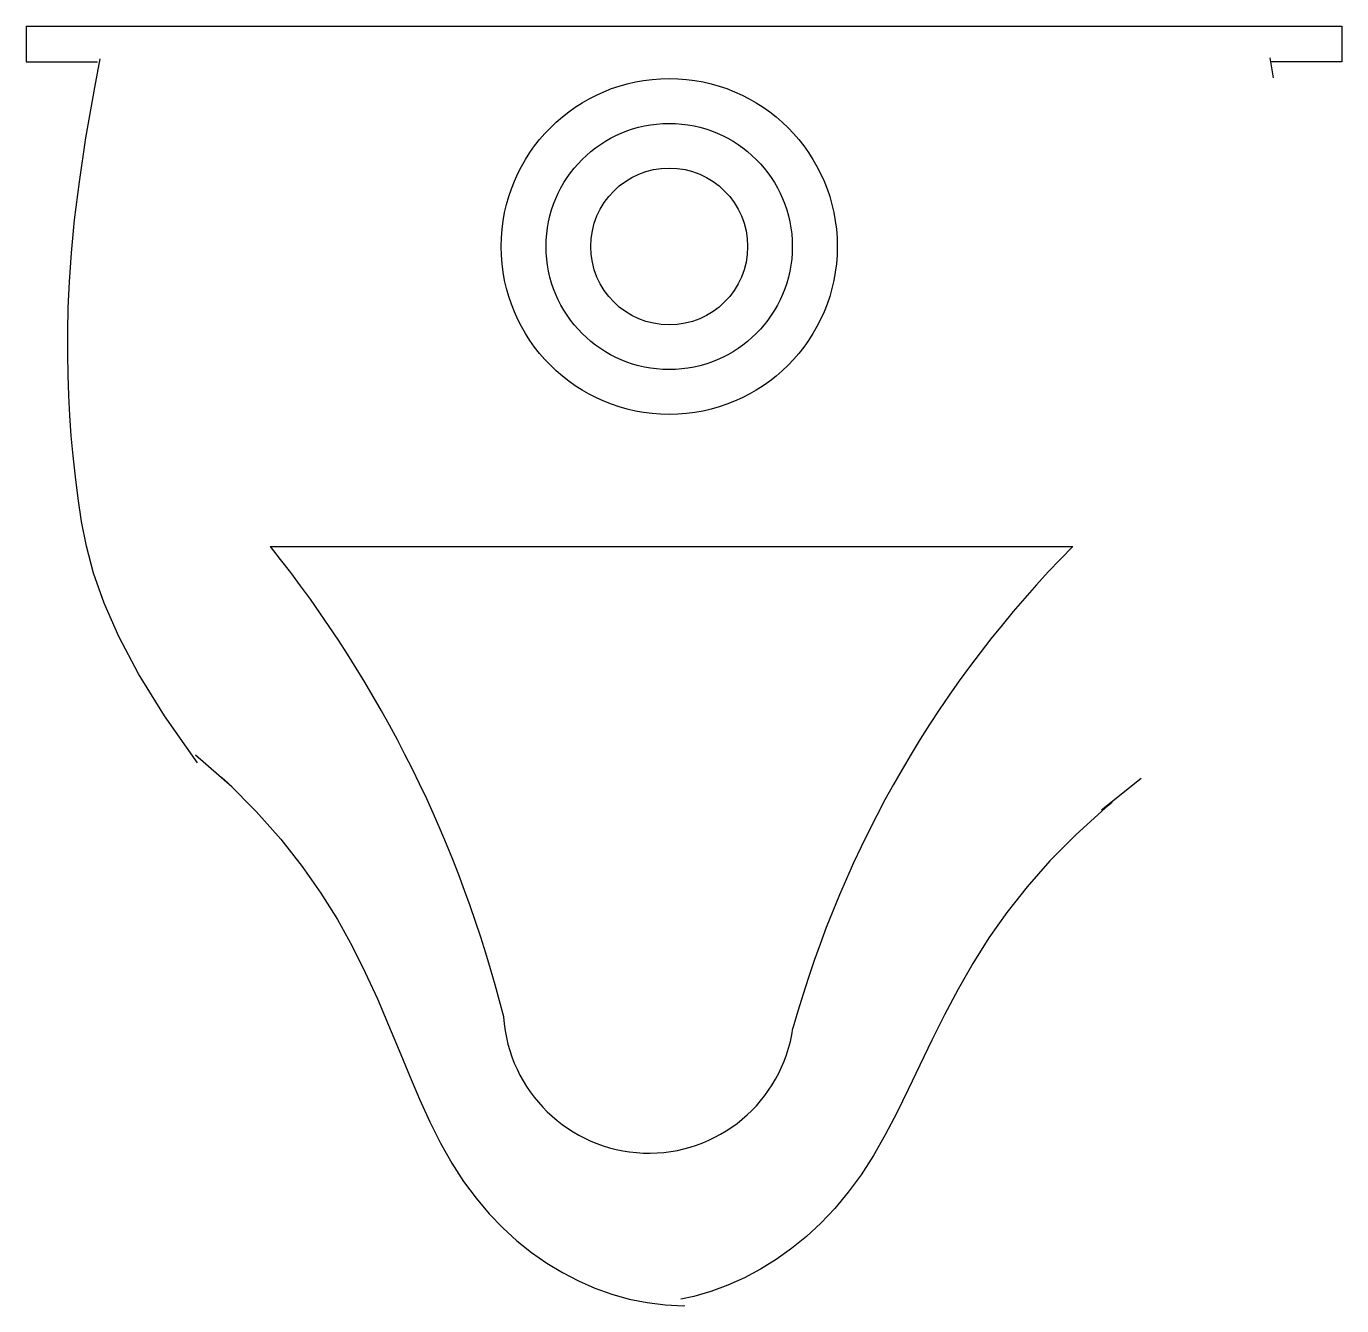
# Model space of a CAD drawing. Header units: metres. Extents: x 44767 to 45292, y -138869 to -138358.
import ezdxf

# ---------------------------------------------------------------- set-up
doc = ezdxf.new("R2010")
doc.units = ezdxf.units.M
doc.layers.add('WINDOW', color=1, linetype='Continuous')

# ---------------------------------------------------------------- blocks, each defined once
blk = doc.blocks.new('M_E14')
blk.add_line((-116.36, -146.29), (109.36, -146.29))
for points in [[(-185, 0), (-185, -10), (-165, -10)], [(-185, 0), (185, 0), (185, -10), (165, -10)], [(-136.84, -207.12), (-146.12, -193.93), (-153.42, -182.16), (-159, -171.66), (-163.13, -162.28), (-166.07, -153.86), (-168.08, -146.24), (-169.43, -139.28), (-170.39, -132.82), (-171.17, -126.71), (-171.82, -120.84), (-172.36, -115.14), (-172.77, -109.51), (-173.07, -103.86), (-173.26, -98.09), (-173.34, -92.13), (-173.32, -85.87), (-173.2, -79.2), (-172.89, -71.9), (-172.32, -63.72), (-171.41, -54.41), (-170.07, -43.71), (-168.21, -31.39), (-165.76, -17.18), (-164.22, -9.13)], [(165.82, -14.46), (164.89, -8.91)], [(-137.39, -204.91), (-127.15, -213.8)], [(-129.96, -211.28), (-128.21, -212.88), (-120.33, -220.88), (-113.44, -228.67), (-107.42, -236.3), (-102.15, -243.82), (-97.51, -251.27), (-93.38, -258.71), (-89.65, -266.16), (-86.25, -273.58), (-83.09, -280.91), (-80.1, -288.09), (-77.22, -295.07), (-74.37, -301.79), (-71.49, -308.17), (-68.49, -314.18), (-65.33, -319.75), (-61.99, -324.9), (-58.48, -329.65), (-54.8, -334), (-50.98, -337.98), (-47, -341.61), (-42.87, -344.9), (-38.61, -347.87), (-34.22, -350.54), (-29.7, -352.9), (-25.05, -354.93), (-20.28, -356.63), (-15.4, -357.98), (-10.4, -358.97), (-5.29, -359.6), (-0.08, -359.85), (0.28, -359.84)], [(128.63, -211.61), (117.47, -220.5)], [(120.42, -218.33), (118.59, -219.83), (110.26, -227.37), (102.94, -234.76), (96.5, -242.04), (90.82, -249.25), (85.77, -256.43), (81.23, -263.63), (77.09, -270.85), (73.27, -278.07), (69.7, -285.21), (66.32, -292.22), (63.05, -299.02), (59.83, -305.57), (56.59, -311.78), (53.26, -317.61), (49.79, -323), (46.16, -327.95), (42.39, -332.49), (38.48, -336.63), (34.43, -340.39), (30.25, -343.79), (25.95, -346.84), (21.53, -349.57), (16.99, -351.98), (12.35, -354.08), (7.59, -355.85), (2.74, -357.28), (-0.86, -358.06)]]:
    blk.add_lwpolyline(points)
for radius in [47.26, 34.63, 22.06]:
    blk.add_circle((-4.16, -61.93), radius)
for centre, radius, start, end in [((-386.52, -362.73), 346.17, 14.06, 38.7), ((330.92, -365.64), 311.77, 135.29, 164.39), ((-9.88, -276.01), 40.93, 183.66, 351.94)]:
    blk.add_arc(centre, radius, start, end)

msp = doc.modelspace()

# ---------------------------------------------------------------- block references
at = {"layer": 'WINDOW', "xscale": 1.42, "yscale": 1.42, "zscale": 1.42}
msp.add_blockref('M_E14', (45029.8, -138357.7), dxfattribs=at)

doc.saveas('drawing.dxf')
